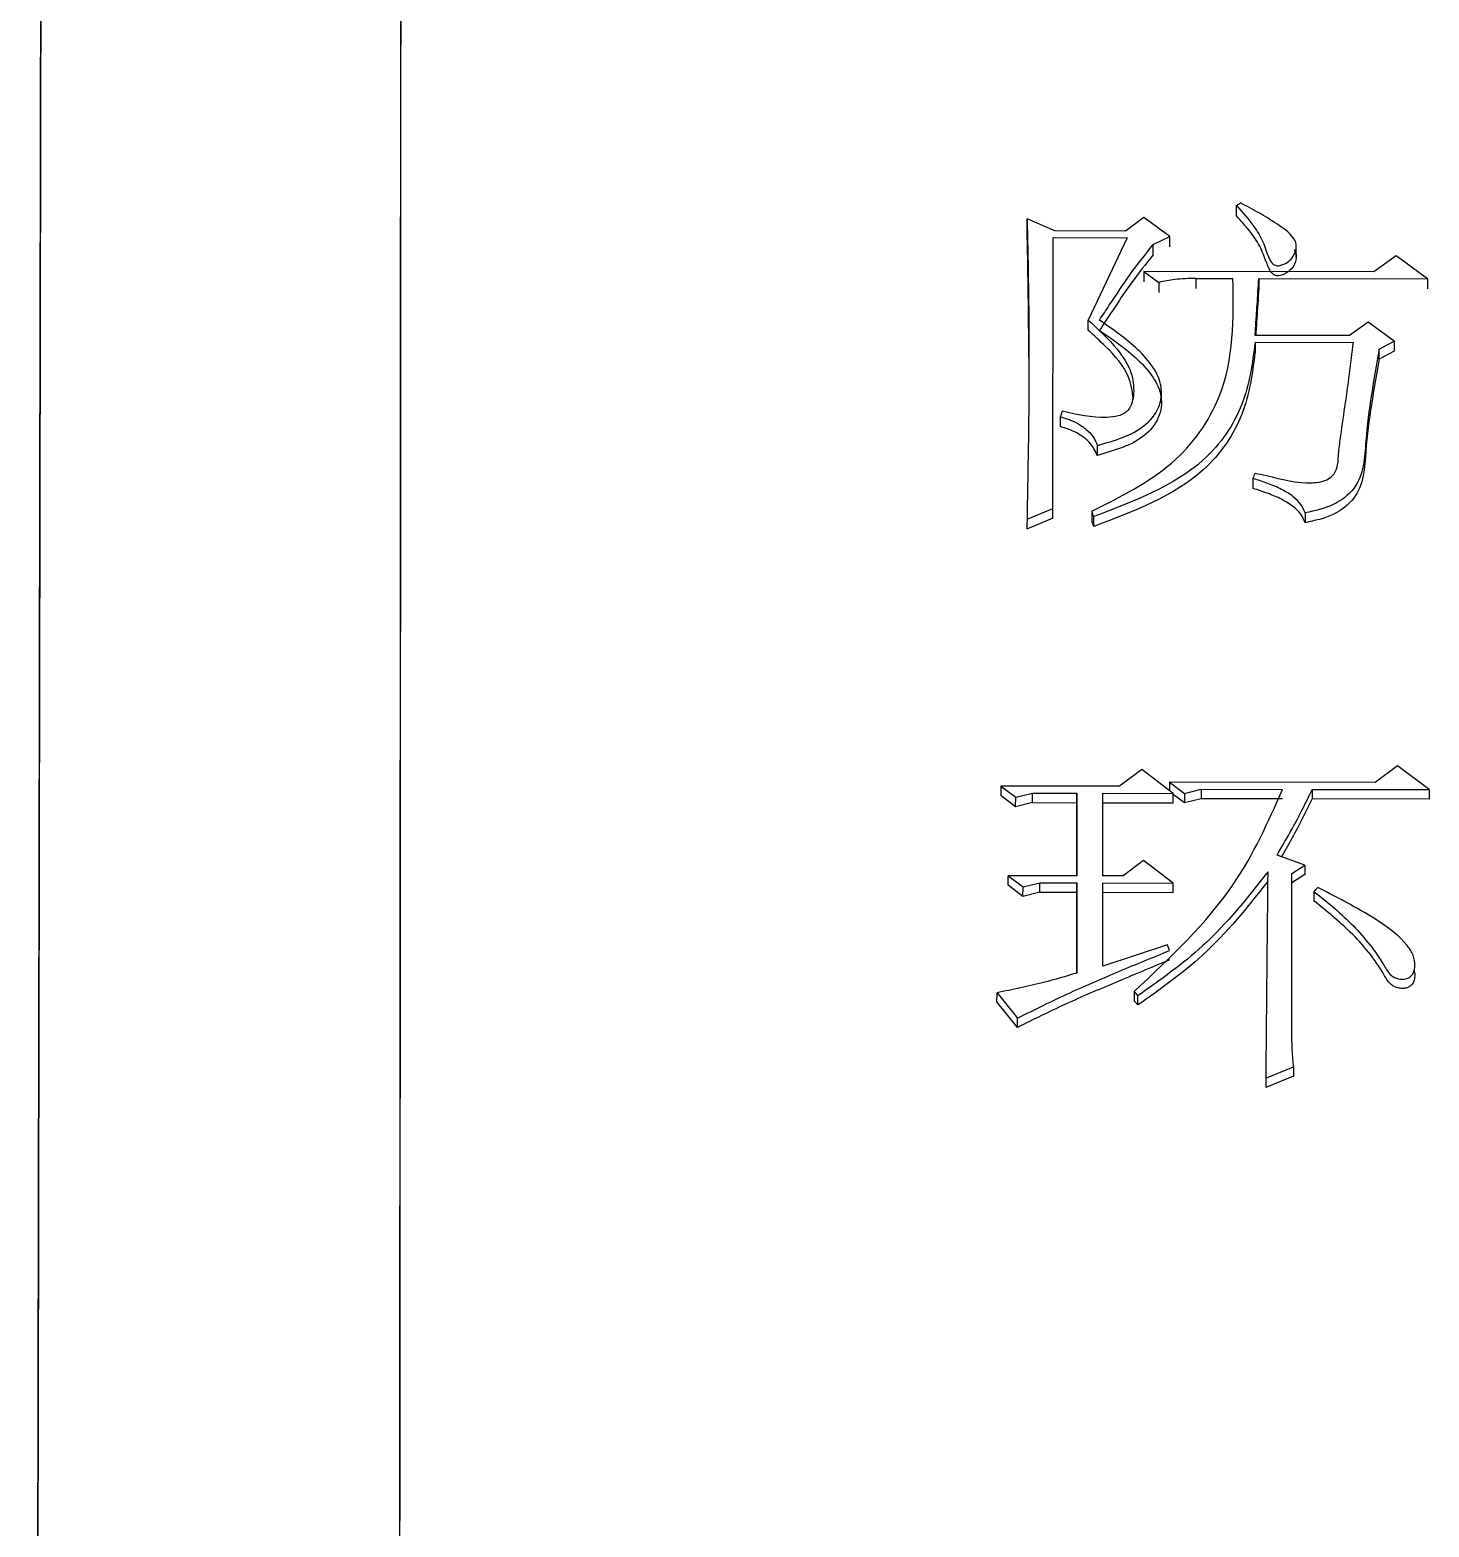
# Model space of a CAD drawing. Header units: millimetres. Extents: x 2301 to 4250, y 838 to 2217.
# Drawn here: x 2700.96 to 2709.13, y 1978.36 to 1987.09 of the extents above; entities that cross this region are included whole.
import ezdxf

# ---------------------------------------------------------------- set-up
doc = ezdxf.new("R2010")
doc.units = ezdxf.units.MM

msp = doc.modelspace()

# ---------------------------------------------------------------- linework, layer by layer
at = {"color": 7, "linetype": 'Continuous', "lineweight": 25}
for p, q in [((2708.0038, 1986.0639), (2708.0256, 1986.0796)), ((2706.9437, 1985.9167), (2706.7815, 1985.9877)), ((2707.463, 1985.9943), (2707.3548, 1985.9159)), ((2707.6144, 1985.884), (2707.463, 1985.9943)), ((2706.9319, 1984.2981), (2706.9329, 1985.8774)), ((2706.9329, 1985.8774), (2707.3656, 1985.8766)), ((2707.3548, 1985.9159), (2706.9437, 1985.9167)), ((2707.3656, 1985.8766), (2707.1381, 1985.396)), ((2707.517, 1985.837), (2707.6144, 1985.884)), ((2707.5168, 1985.7774), (2707.517, 1985.837)), ((2708.3512, 1985.7613), (2708.3514, 1985.8212)), ((2708.934, 1985.7714), (2708.8042, 1985.6771)), ((2709.1179, 1985.6371), (2708.934, 1985.7714)), ((2707.4628, 1985.6796), (2707.5493, 1985.6164)), ((2708.8042, 1985.6771), (2707.4628, 1985.6796)), ((2707.5493, 1985.6164), (2707.5491, 1985.5571)), ((2707.7657, 1985.6396), (2707.7654, 1985.5803)), ((2707.7657, 1985.6396), (2707.982, 1985.6392)), ((2708.1335, 1985.6389), (2708.1332, 1985.5797)), ((2708.1335, 1985.6389), (2709.1179, 1985.6371)), ((2707.1379, 1985.337), (2707.1381, 1985.396)), ((2708.7716, 1985.3851), (2708.6633, 1985.3061)), ((2708.9229, 1985.274), (2708.7716, 1985.3851)), ((2708.1116, 1985.2676), (2708.1114, 1985.2088)), ((2708.1116, 1985.2676), (2708.6849, 1985.2665)), ((2708.6633, 1985.3061), (2708.1117, 1985.3072)), ((2708.8364, 1985.2266), (2708.9229, 1985.274)), ((2708.8361, 1985.1679), (2708.8364, 1985.2266)), ((2708.9227, 1985.2152), (2708.8361, 1985.1679)), ((2707.5651, 1984.9146), (2707.5653, 1984.973)), ((2706.9753, 1984.7747), (2706.9755, 1984.833)), ((2706.9864, 1984.8648), (2706.9755, 1984.833)), ((2707.1915, 1984.6072), (2707.1918, 1984.6652)), ((2706.7805, 1984.2343), (2706.9319, 1984.2981)), ((2706.9317, 1984.2406), (2706.7802, 1984.1768)), ((2707.1696, 1984.1921), (2707.1589, 1984.2241)), ((2707.1696, 1984.1921), (2707.1699, 1984.2496)), ((2707.4502, 1982.7742), (2707.3203, 1982.6767)), ((2707.634, 1982.6354), (2707.4502, 1982.7742)), ((2708.943, 1982.7959), (2708.8131, 1982.6984)), ((2709.1268, 1982.6571), (2708.943, 1982.7959)), ((2706.628, 1982.678), (2706.7145, 1982.6126)), ((2707.3203, 1982.6767), (2706.628, 1982.678)), ((2706.8116, 1982.5815), (2706.8118, 1982.6369)), ((2706.8118, 1982.6369), (2707.0715, 1982.6364)), ((2707.0715, 1982.6364), (2707.0711, 1982.1542)), ((2707.2226, 1982.1539), (2707.2229, 1982.6362)), ((2707.2229, 1982.6362), (2707.634, 1982.6354)), ((2707.6124, 1982.7006), (2707.6122, 1982.6519)), ((2707.6124, 1982.7006), (2707.6989, 1982.6353)), ((2708.8131, 1982.6984), (2707.6124, 1982.7006)), ((2707.6989, 1982.6353), (2707.6986, 1982.5799)), ((2707.6989, 1982.6353), (2707.7962, 1982.6596)), ((2707.7962, 1982.6596), (2708.2722, 1982.6587)), ((2708.4453, 1982.6584), (2709.1268, 1982.6571)), ((2706.7142, 1982.5573), (2706.6277, 1982.6226)), ((2706.7142, 1982.5573), (2706.7145, 1982.6126)), ((2706.8116, 1982.5815), (2706.7142, 1982.5573)), ((2706.8116, 1982.5815), (2707.0712, 1982.5811)), ((2707.0709, 1982.1542), (2707.0712, 1982.5811)), ((2707.2227, 1982.5808), (2707.6337, 1982.58)), ((2707.6986, 1982.5799), (2707.6339, 1982.6287)), ((2707.796, 1982.6041), (2707.6986, 1982.5799)), ((2708.2719, 1982.6033), (2707.796, 1982.6041)), ((2709.1265, 1982.6017), (2708.445, 1982.603)), ((2707.4606, 1982.2436), (2707.3415, 1982.1537)), ((2707.6336, 1982.1122), (2707.4606, 1982.2436)), ((2708.4017, 1982.2173), (2708.2395, 1982.2749)), ((2708.3259, 1982.1683), (2708.4017, 1982.2173)), ((2706.6706, 1982.1002), (2706.6709, 1982.1549)), ((2706.6709, 1982.1549), (2706.7574, 1982.0892)), ((2707.0711, 1982.1542), (2706.6709, 1982.1549)), ((2706.8545, 1982.0589), (2706.8547, 1982.1136)), ((2706.8547, 1982.1136), (2707.0711, 1982.1132)), ((2707.0711, 1982.1132), (2707.0707, 1981.5873)), ((2707.2222, 1981.6282), (2707.2225, 1982.113)), ((2707.2225, 1982.113), (2707.6336, 1982.1122)), ((2707.3415, 1982.1537), (2707.2226, 1982.1539)), ((2708.3253, 1981.3127), (2708.3259, 1982.1683)), ((2708.4014, 1982.1625), (2708.3257, 1982.1135)), ((2706.7571, 1982.0346), (2706.6706, 1982.1002)), ((2706.7571, 1982.0346), (2706.7574, 1982.0892)), ((2706.8545, 1982.0589), (2706.7571, 1982.0346)), ((2706.8545, 1982.0589), (2707.0708, 1982.0585)), ((2707.0705, 1981.5872), (2707.0708, 1982.0585)), ((2707.2223, 1982.0583), (2707.6333, 1982.0575)), ((2708.4555, 1982.007), (2708.4558, 1982.0616)), ((2707.6009, 1981.7509), (2707.2222, 1981.6282)), ((2707.6117, 1981.718), (2707.6009, 1981.7509)), ((2709.0149, 1981.7216), (2709.0149, 1981.727)), ((2706.6052, 1981.4188), (2706.6055, 1981.4727)), ((2706.7241, 1981.2702), (2706.6052, 1981.4188)), ((2706.6055, 1981.4727), (2706.7244, 1981.3239)), ((2707.4059, 1981.4795), (2707.4057, 1981.4256)), ((2707.4273, 1981.4009), (2707.4057, 1981.4256)), ((2707.4273, 1981.4009), (2707.4275, 1981.4547)), ((2706.7241, 1981.2702), (2706.7244, 1981.3239)), ((2708.3357, 1980.9863), (2708.1734, 1980.9204)), ((2708.1736, 1980.9736), (2708.3359, 1981.0396)), ((2708.3359, 1981.0396), (2708.3357, 1980.9863))]:
    msp.add_line(p, q, dxfattribs=at)
at = {"color": 7, "linetype": 'Continuous', "lineweight": 25, "flags": 128}
for points in [[(2708.0036, 1986.004), (2708.0037, 1986.025), (2708.0038, 1986.0444), (2708.0038, 1986.0639)], [(2706.7813, 1985.9279), (2706.7814, 1985.9614), (2706.7815, 1985.9877)], [(2707.6141, 1985.8244), (2707.6143, 1985.8578), (2707.6144, 1985.884)], [(2707.4628, 1985.6796), (2707.4627, 1985.6464), (2707.4626, 1985.6203)], [(2709.1179, 1985.6371), (2709.1177, 1985.6039), (2709.1176, 1985.5779)], [(2708.9229, 1985.274), (2708.9228, 1985.2411), (2708.9227, 1985.2152)], [(2708.1001, 1984.4142), (2708.1002, 1984.438), (2708.1003, 1984.455), (2708.1003, 1984.472)], [(2706.9317, 1984.2406), (2706.9318, 1984.2728), (2706.9319, 1984.2981)], [(2706.7805, 1984.2343), (2706.7803, 1984.2021), (2706.7802, 1984.1768)], [(2707.1591, 1984.2817), (2707.159, 1984.2583), (2707.1589, 1984.2412), (2707.1589, 1984.2241)], [(2708.4031, 1984.2714), (2708.403, 1984.2545), (2708.4029, 1984.2377), (2708.4028, 1984.2139)], [(2706.628, 1982.678), (2706.6278, 1982.647), (2706.6277, 1982.6226)], [(2706.7145, 1982.6126), (2706.7632, 1982.6248), (2706.8118, 1982.6369)], [(2707.0712, 1982.5811), (2707.0714, 1982.6121), (2707.0715, 1982.6364)], [(2707.6337, 1982.58), (2707.6339, 1982.611), (2707.634, 1982.6354)], [(2707.7962, 1982.6596), (2707.7961, 1982.6285), (2707.796, 1982.6041)], [(2708.4453, 1982.6584), (2708.4451, 1982.6273), (2708.445, 1982.603)], [(2709.1268, 1982.6571), (2709.1266, 1982.6261), (2709.1265, 1982.6017)], [(2708.4017, 1982.2173), (2708.4016, 1982.1866), (2708.4014, 1982.1625)], [(2706.7574, 1982.0892), (2706.8061, 1982.1014), (2706.8547, 1982.1136)], [(2707.0708, 1982.0585), (2707.071, 1982.0892), (2707.0711, 1982.1132)], [(2707.6333, 1982.0575), (2707.6335, 1982.0881), (2707.6336, 1982.1122)], [(2708.4557, 1982.0616), (2708.4665, 1982.0738), (2708.4773, 1982.086)], [(2707.4275, 1981.4547), (2707.4167, 1981.4671), (2707.4059, 1981.4795)], [(2708.1736, 1980.9736), (2708.1735, 1980.9438), (2708.1734, 1980.9204)]]:
    msp.add_lwpolyline(points, dxfattribs=at)
at = {"color": 7, "linetype": 'Continuous', "lineweight": 25}
for points in [[(2701.0827, 2017.7357), (2701.0826, 2017.6553), (2701.0823, 2017.4947), (2701.0791, 2015.8476), (2701.0741, 2013.1963), (2701.0671, 2009.4787), (2701.0583, 2004.7765), (2701.0477, 1999.1516), (2701.0355, 1992.6889), (2701.022, 1985.4825), (2701.0072, 1977.6395), (2700.9915, 1969.2719), (2700.975, 1960.5153), (2700.9637, 1954.4731), (2700.958, 1951.452)], [(2700.9661, 1955.7581), (2700.9709, 1958.3443), (2700.9807, 1963.5167), (2700.9947, 1970.9748), (2701.0081, 1978.0983), (2701.0207, 1984.7869), (2701.0323, 1990.964), (2701.0428, 1996.5544), (2701.0521, 2001.4915), (2701.0601, 2005.7145), (2701.0666, 2009.1782), (2701.0716, 2011.8199), (2701.0751, 2013.6869), (2701.0761, 2014.2033), (2701.0766, 2014.4616)]]:
    msp.add_open_spline(points, degree=3, dxfattribs=at)
for points, knots in [([(2703.1023, 1961.0472), (2703.1029, 1961.5378), (2703.1062, 1963.9925), (2703.1115, 1968.34), (2703.1175, 1973.9471), (2703.1225, 1979.3437), (2703.1266, 1985.0979), (2703.1295, 1991.0495), (2703.1304, 1996.9752), (2703.1292, 2002.2448), (2703.1256, 2006.7713), (2703.1198, 2010.5254), (2703.1129, 2013.115), (2703.1056, 2014.8081), (2703.0985, 2015.8884), (2703.0906, 2016.6148), (2703.0846, 2016.7662), (2703.0816, 2016.8418)], [0, 0, 0, 0, 0.015692, 0.078515, 0.141334, 0.20415, 0.266967, 0.352016, 0.437317, 0.522367, 0.607418, 0.69272, 0.77777, 0.83263, 0.887489, 0.943742, 1, 1, 1, 1]), ([(2703.1008, 1960.8559), (2703.1015, 1961.3941), (2703.1051, 1964.0875), (2703.1116, 1969.4339), (2703.1189, 1976.6501), (2703.1246, 1983.9675), (2703.1276, 1990.1413), (2703.1285, 1995.2451), (2703.1281, 1999.4248), (2703.1261, 2003.6316), (2703.122, 2007.6363), (2703.1153, 2011.1754), (2703.1061, 2013.8491), (2703.0946, 2015.6432), (2703.0851, 2015.9759), (2703.0803, 2016.1423)], [0, 0, 0, 0, 0.017379, 0.086966, 0.17585, 0.265018, 0.353899, 0.419464, 0.485029, 0.550594, 0.638845, 0.727377, 0.81563, 0.907817, 1, 1, 1, 1]), ([(2708.0038, 1986.0639), (2708.0388, 1986.024), (2708.0971, 1985.9574), (2708.1621, 1985.8549), (2708.1805, 1985.7821), (2708.2026, 1985.7387), (2708.2151, 1985.7242), (2708.2273, 1985.7162), (2708.2409, 1985.713), (2708.2593, 1985.7145), (2708.2859, 1985.7239), (2708.3165, 1985.7443), (2708.3409, 1985.7765), (2708.3524, 1985.8117), (2708.352, 1985.8471), (2708.3209, 1985.9018), (2708.2405, 1985.9571), (2708.1359, 1986.0225), (2708.0624, 1986.0605), (2708.0256, 1986.0796)], [0, 0, 0, 0, 0.15641, 0.260865, 0.365458, 0.392664, 0.410239, 0.421339, 0.432549, 0.445637, 0.467958, 0.506677, 0.54584, 0.586946, 0.621915, 0.6571, 0.775358, 0.887356, 1, 1, 1, 1]), ([(2706.7815, 1985.9877), (2706.7861, 1985.7526), (2706.7941, 1985.3451), (2706.7902, 1984.7599), (2706.7837, 1984.4095), (2706.7805, 1984.2343)], [0, 0, 0, 0, 0.405352, 0.702648, 1, 1, 1, 1]), ([(2708.3398, 1985.808), (2708.3443, 1985.7983), (2708.3533, 1985.779), (2708.3502, 1985.7429), (2708.3345, 1985.7041), (2708.3022, 1985.6739), (2708.272, 1985.659), (2708.2516, 1985.6541), (2708.2366, 1985.6541), (2708.223, 1985.6588), (2708.2065, 1985.6724), (2708.1755, 1985.7291), (2708.1512, 1985.8187), (2708.0791, 1985.9196), (2708.0289, 1985.9758), (2708.0036, 1986.004)], [0, 0, 0, 0, 0.0507452, 0.1012456, 0.1763983, 0.2501667, 0.2935427, 0.3164987, 0.3343673, 0.3524154, 0.3738434, 0.4268643, 0.655773, 0.8267787, 1, 1, 1, 1]), ([(2706.7913, 1985.1773), (2706.7912, 1985.1971), (2706.7901, 1985.4485), (2706.7855, 1985.6981), (2706.7813, 1985.9279)], [0, 0, 0, 0, 0.078699, 1, 1, 1, 1]), ([(2707.5168, 1985.7774), (2707.4727, 1985.7225), (2707.3938, 1985.6239), (2707.2947, 1985.4743), (2707.2334, 1985.3827), (2707.2028, 1985.3369)], [0, 0, 0, 0, 0.386717, 0.693342, 1, 1, 1, 1]), ([(2707.2031, 1985.3959), (2707.2223, 1985.4247), (2707.2819, 1985.5139), (2707.3796, 1985.6643), (2707.4712, 1985.7794), (2707.517, 1985.837)], [0, 0, 0, 0, 0.192941, 0.596107, 1, 1, 1, 1]), ([(2707.1591, 1984.2817), (2707.3253, 1984.365), (2707.6504, 1984.528), (2707.9922, 1985.0199), (2707.9859, 1985.4051), (2707.982, 1985.6392)], [0, 0, 0, 0, 0.291092, 0.569283, 1, 1, 1, 1]), ([(2707.7657, 1985.6396), (2707.7246, 1985.6388), (2707.6514, 1985.6372), (2707.5805, 1985.6227), (2707.5493, 1985.6164)], [0, 0, 0, 0, 0.561072, 1, 1, 1, 1]), ([(2708.1117, 1985.3072), (2708.1136, 1985.3369), (2708.1175, 1985.3965), (2708.1248, 1985.5071), (2708.1301, 1985.5879), (2708.1335, 1985.6389)], [0, 0, 0, 0, 0.268788, 0.537575, 1, 1, 1, 1]), ([(2708.1332, 1985.5797), (2708.1294, 1985.5209), (2708.1238, 1985.4363), (2708.1178, 1985.3454), (2708.1157, 1985.3134), (2708.1153, 1985.3071)], [0, 0, 0, 0, 0.647808, 0.931667, 1, 1, 1, 1]), ([(2707.1381, 1985.396), (2707.1974, 1985.3416), (2707.2978, 1985.2494), (2707.394, 1985.1019), (2707.4071, 1984.992), (2707.3962, 1984.9182), (2707.3782, 1984.8762), (2707.3467, 1984.8492), (2707.3043, 1984.8329), (2707.1809, 1984.8203), (2707.0728, 1984.845), (2706.9864, 1984.8648)], [0, 0, 0, 0, 0.237032, 0.40138, 0.534635, 0.589033, 0.643886, 0.675792, 0.707579, 0.7663, 1, 1, 1, 1]), ([(2707.1918, 1984.6652), (2707.291, 1984.6936), (2707.4408, 1984.7365), (2707.5587, 1984.8811), (2707.5788, 1985.0507), (2707.4345, 1985.2364), (2707.2813, 1985.342), (2707.2031, 1985.3959)], [0, 0, 0, 0, 0.25015, 0.377758, 0.502112, 0.745934, 1, 1, 1, 1]), ([(2707.4012, 1984.9364), (2707.3948, 1984.9813), (2707.3784, 1985.0947), (2707.2616, 1985.2243), (2707.172, 1985.3059), (2707.1379, 1985.337)], [0, 0, 0, 0, 0.288866, 0.72935, 1, 1, 1, 1]), ([(2708.1116, 1985.2676), (2708.0957, 1985.1454), (2708.0638, 1984.8995), (2707.7837, 1984.4835), (2707.4054, 1984.3394), (2707.1699, 1984.2496)], [0, 0, 0, 0, 0.271558, 0.546439, 1, 1, 1, 1]), ([(2707.2028, 1985.3369), (2707.281, 1985.2831), (2707.4342, 1985.1777), (2707.5786, 1984.9922), (2707.5584, 1984.8228), (2707.4405, 1984.6783), (2707.2907, 1984.6356), (2707.1915, 1984.6072)], [0, 0, 0, 0, 0.254102, 0.497855, 0.622143, 0.74973, 1, 1, 1, 1]), ([(2708.1112, 1984.504), (2708.1333, 1984.4991), (2708.2428, 1984.4744), (2708.371, 1984.4392), (2708.4955, 1984.4513), (2708.5382, 1984.4677), (2708.5698, 1984.4922), (2708.595, 1984.537), (2708.5962, 1984.6081), (2708.6208, 1984.7941), (2708.6555, 1985.0155), (2708.6777, 1985.2046), (2708.6849, 1985.2665)], [0, 0, 0, 0, 0.04768, 0.236985, 0.271467, 0.306071, 0.333276, 0.36051, 0.429461, 0.511559, 0.840013, 1, 1, 1, 1]), ([(2708.1114, 1985.2088), (2708.0955, 1985.0867), (2708.0635, 1984.8412), (2707.7833, 1984.4256), (2707.4052, 1984.2817), (2707.1696, 1984.1921)], [0, 0, 0, 0, 0.271428, 0.546253, 1, 1, 1, 1]), ([(2708.8361, 1985.1679), (2708.8043, 1984.9929), (2708.756, 1984.7274), (2708.7453, 1984.3883), (2708.571, 1984.2502), (2708.4598, 1984.2262), (2708.4028, 1984.2139)], [0, 0, 0, 0, 0.4922239, 0.7471943, 0.8703438, 1, 1, 1, 1]), ([(2708.8364, 1985.2266), (2708.8045, 1985.0514), (2708.7562, 1984.7855), (2708.7456, 1984.4461), (2708.5713, 1984.3078), (2708.4601, 1984.2837), (2708.4031, 1984.2714)], [0, 0, 0, 0, 0.492341, 0.747362, 0.87046, 1, 1, 1, 1]), ([(2706.9755, 1984.833), (2707.0093, 1984.8218), (2707.0645, 1984.8035), (2707.1277, 1984.7605), (2707.1692, 1984.7163), (2707.1843, 1984.6822), (2707.1918, 1984.6652)], [0, 0, 0, 0, 0.34974, 0.571287, 0.787704, 1, 1, 1, 1]), ([(2707.1915, 1984.6072), (2707.1787, 1984.6333), (2707.1573, 1984.6767), (2707.0993, 1984.7228), (2707.0413, 1984.7545), (2706.9974, 1984.7679), (2706.9753, 1984.7747)], [0, 0, 0, 0, 0.328646, 0.547888, 0.772054, 1, 1, 1, 1]), ([(2708.1003, 1984.472), (2708.1021, 1984.4773), (2708.1058, 1984.488), (2708.1094, 1984.4986), (2708.1112, 1984.504)], [0, 0, 0, 0, 0.499988, 1, 1, 1, 1]), ([(2708.4031, 1984.2714), (2708.396, 1984.2885), (2708.3817, 1984.3232), (2708.3322, 1984.3699), (2708.266, 1984.4105), (2708.1854, 1984.4449), (2708.1288, 1984.4629), (2708.1003, 1984.472)], [0, 0, 0, 0, 0.162413, 0.328967, 0.549593, 0.773853, 1, 1, 1, 1]), ([(2708.4028, 1984.2139), (2708.3958, 1984.231), (2708.3814, 1984.2656), (2708.3319, 1984.3123), (2708.2657, 1984.3528), (2708.1851, 1984.3871), (2708.1285, 1984.4051), (2708.1001, 1984.4142)], [0, 0, 0, 0, 0.162317, 0.328828, 0.549463, 0.773777, 1, 1, 1, 1]), ([(2707.1699, 1984.2496), (2707.1681, 1984.2549), (2707.1645, 1984.2656), (2707.1609, 1984.2763), (2707.1591, 1984.2817)], [0, 0, 0, 0, 0.499936, 1, 1, 1, 1]), ([(2707.4059, 1981.4795), (2707.6175, 1981.6782), (2707.9922, 1982.0302), (2708.1872, 1982.4681), (2708.2722, 1982.6587)], [0, 0, 0, 0, 0.564597, 1, 1, 1, 1]), ([(2708.2395, 1982.2749), (2708.2691, 1982.3261), (2708.3205, 1982.4149), (2708.389, 1982.5428), (2708.4265, 1982.6198), (2708.4453, 1982.6584)], [0, 0, 0, 0, 0.405671, 0.702716, 1, 1, 1, 1]), ([(2708.445, 1982.603), (2708.4195, 1982.5509), (2708.3751, 1982.4602), (2708.3133, 1982.3484), (2708.2785, 1982.2882), (2708.2655, 1982.2657)], [0, 0, 0, 0, 0.457206, 0.79705, 1, 1, 1, 1]), ([(2708.185, 1982.122), (2708.0668, 1981.9721), (2707.854, 1981.7022), (2707.5586, 1981.4937), (2707.4273, 1981.4009)], [0, 0, 0, 0, 0.5553881, 1, 1, 1, 1]), ([(2708.1853, 1982.1768), (2708.0671, 1982.0267), (2707.8543, 1981.7565), (2707.5588, 1981.5476), (2707.4275, 1981.4547)], [0, 0, 0, 0, 0.555449, 1, 1, 1, 1]), ([(2708.1853, 1982.1768), (2708.1841, 1982.0559), (2708.1816, 1981.8141), (2708.1777, 1981.4133), (2708.1751, 1981.1324), (2708.1736, 1980.9736)], [0, 0, 0, 0, 0.302887, 0.605774, 1, 1, 1, 1]), ([(2708.4558, 1982.0616), (2708.4967, 1982.0296), (2708.6166, 1981.9355), (2708.7561, 1981.7919), (2708.8522, 1981.6556), (2708.8902, 1981.5838), (2708.9276, 1981.5587), (2708.9564, 1981.5508), (2708.9844, 1981.551), (2709.0085, 1981.5584), (2709.0267, 1981.5719), (2709.0402, 1981.5956), (2709.0467, 1981.6368), (2709.0379, 1981.6928), (2708.9757, 1981.7863), (2708.8454, 1981.8852), (2708.6645, 1981.9906), (2708.5398, 1982.0541), (2708.4772, 1982.0859)], [0, 0, 0, 0, 0.09565, 0.280799, 0.373249, 0.419668, 0.436467, 0.453304, 0.47047, 0.483393, 0.49639, 0.510846, 0.535906, 0.579813, 0.622973, 0.75077, 0.875029, 1, 1, 1, 1]), ([(2709.0391, 1981.6042), (2709.0412, 1981.5948), (2709.0455, 1981.5755), (2709.0409, 1981.5475), (2709.0314, 1981.5245), (2709.0159, 1981.5091), (2708.9975, 1981.5005), (2708.9753, 1981.4965), (2708.9497, 1981.4981), (2708.9229, 1981.5069), (2708.8889, 1981.5324), (2708.8243, 1981.6513), (2708.687, 1981.8218), (2708.5285, 1981.9486), (2708.4556, 1982.007)], [0, 0, 0, 0, 0.034598, 0.071466, 0.101579, 0.122561, 0.143554, 0.16531, 0.191309, 0.221344, 0.251961, 0.328721, 0.691135, 1, 1, 1, 1]), ([(2706.7244, 1981.3239), (2706.8266, 1981.3744), (2707.0219, 1981.471), (2707.3201, 1981.599), (2707.5145, 1981.6783), (2707.6117, 1981.718)], [0, 0, 0, 0, 0.354088, 0.676937, 1, 1, 1, 1]), ([(2707.0707, 1981.5873), (2707.0066, 1981.5681), (2706.8983, 1981.5357), (2706.7423, 1981.4998), (2706.6511, 1981.4817), (2706.6055, 1981.4727)], [0, 0, 0, 0, 0.420752, 0.710172, 1, 1, 1, 1]), ([(2707.6114, 1981.6638), (2707.5055, 1981.6193), (2707.303, 1981.5343), (2707.0037, 1981.4084), (2706.8174, 1981.3163), (2706.7241, 1981.2702)], [0, 0, 0, 0, 0.35418, 0.676871, 1, 1, 1, 1]), ([(2708.3359, 1981.0396), (2708.3331, 1981.0717), (2708.3278, 1981.1332), (2708.3261, 1981.2243), (2708.3256, 1981.2832), (2708.3253, 1981.3127)], [0, 0, 0, 0, 0.352316, 0.676098, 1, 1, 1, 1])]:
    msp.add_open_spline(points, degree=3, knots=knots, dxfattribs=at)

doc.saveas('drawing.dxf')
